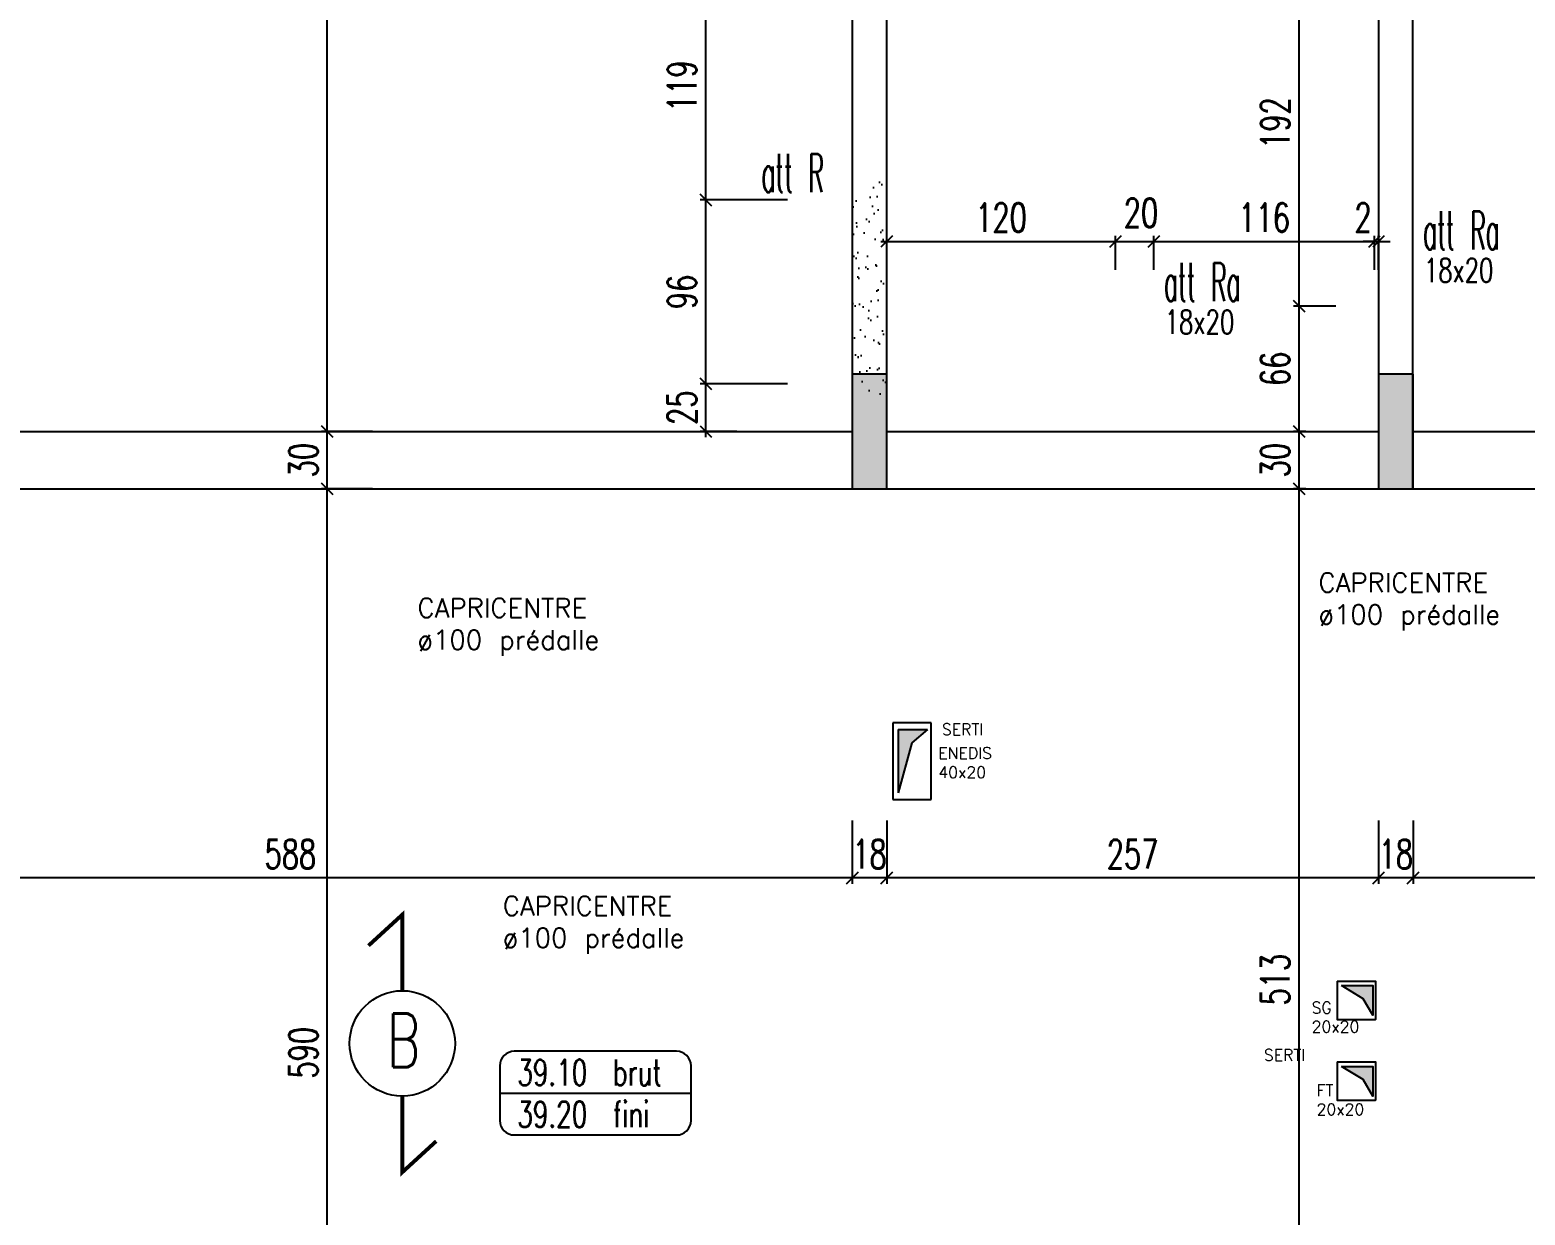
# Model space of a CAD drawing. Extents: x 307 to 786, y -197 to -94.
# Drawn here: x 325.88 to 333.7, y -169.94 to -163.74 of the extents above; entities that cross this region are included whole.
import ezdxf
from ezdxf.enums import TextEntityAlignment as Align

# ---------------------------------------------------------------- set-up
doc = ezdxf.new("R2010")
doc.units = 0
doc.header["$LTSCALE"] = 0.5
doc.header["$MEASUREMENT"] = 0
doc.linetypes.add('CACHE', pattern=[0.375, 0.25, -0.125])
doc.linetypes.add('CONTINU', pattern=[0])
doc.layers.get('DEFPOINTS').update_dxf_attribs({"linetype": 'CONTINUOUS'})
for name, color, linetype in [('_ SERTI RESERVATION', 6, 'CACHE'), ('_ SERTI RESERVATION ENEDIS', 6, 'CONTINU'), ('_ SERTI RESERVATION ORANGE', 6, 'CONTINU'), ('_ SERTI RESERVATION SG', 6, 'CONTINU'), ('COTATION', 7, 'CONTINUOUS'), ('HABILLAGE', 7, 'CONTINUOUS'), ('MURS', 3, 'CONTINUOUS'), ('PLANCHER', 7, 'CONTINUOUS'), ('POCHAGE', 254, 'CONTINUOUS'), ('POTEAUX', 1, 'CONTINUOUS'), ('POUTRES', 2, 'CONTINUOUS'), ('REPERE-RAID', 4, 'CONTINUOUS')]:
    doc.layers.add(name, color=color, linetype=linetype)
doc.styles.add('ROMANS8', font='romans.shx', dxfattribs={"width": 0.7})
doc.styles.get("Standard").update_dxf_attribs({"font": 'txt.shx'})
doc.dimstyles.new('COT50 cm', dxfattribs={"dimtxt": 0.15, "dimasz": 0.06, "dimexe": 0.03, "dimexo": 0.1, "dimgap": 0.05, "dimtad": 1, "dimdec": 0, "dimlfac": 100, "dimzin": 0, "dimdsep": 46, "dimtxsty": 'ROMANS8', "dimblk1": 'OBLIQUE', "dimblk2": 'OBLIQUE', "dimsah": 1, "dimcen": 0.03, "dimdle": 0.03, "dimclrt": 1, "dimadec": 0, "dimazin": 0, "dimtfac": 1, "dimtdec": 0, "dimtmove": 0, "dimatfit": 3, "dimfxl": 1, "dimfxlon": 1, "dimtolj": 1, "dimtzin": 0, "dimlwd": -1, "dimlwe": -1, "dimarcsym": 0})
pattern_1 = [(37.5, (-167.69736, -4e-07), (-0.004409535, 0.134877664), [0, -0.1064, 0, -0.119, 0, -0.11375]), (7.5, (-167.69736, -4e-07), (0.12388437, 0.197550225), [0, -0.0574, 0, -0.0959, 0, -0.03675]), (327.5, (-167.78346, -4e-07), (0.21798993, 0.000396134), [0, -0.035, 0, -0.126, 0, -0.1645]), (317.5, (-167.78346, -4e-07), (0.21042886, 0.06143729), [0, -0.0175, 0, -0.0826, 0, -0.0945])]

# ---------------------------------------------------------------- blocks, each defined once
blk = doc.blocks.new('139')
at = {"layer": 'HABILLAGE', "color": 7}
blk.add_line((-0.665, 0), (0.665, 0), dxfattribs=at)
at = {"layer": 'HABILLAGE'}
blk.add_lwpolyline([(-0.565, -0.291), (0.565, -0.291, 0.414214), (0.665, -0.191), (0.665, 0.191, 0.414214), (0.565, 0.291), (-0.565, 0.291, 0.414214), (-0.665, 0.191), (-0.665, -0.191, 0.414214)], format="xyb", close=True, dxfattribs=at)
at = {"layer": 'HABILLAGE', "color": 1, "width": 0.7}
for s, p in [('brut', (0.121, 0.054)), ('fini', (0.121, -0.237))]:
    blk.add_text(s, height=0.18, dxfattribs=at).set_placement(p)
for tag, p in [('NIVBRUT', (-0.543, 0.054)), ('NIVFINI', (-0.543, -0.237))]:
    blk.add_attdef(tag, p, '', height=0.18, dxfattribs=at)
blk = doc.blocks.new('_Oblique')
at = {"layer": 'COTATION', "color": 0, "lineweight": -2}
blk.add_line((-0.5, -0.5), (0.5, 0.5), dxfattribs=at)
blk = doc.blocks.new('*D951')
at = {"layer": 'COTATION', "color": 0, "transparency": 16777216}
for p, q in [((327.669, -166.1413), (327.402, -166.1413)), ((327.432, -172.0714), (327.432, -166.1113)), ((327.6382, -172.0414), (327.402, -172.0414))]:
    blk.add_line(p, q, dxfattribs=at)
at = {"layer": 'DEFPOINTS', "color": 0, "transparency": 16777216}
for p in [(327.432, -166.1413), (327.769, -166.1413), (327.7382, -172.0414)]:
    blk.add_point(p, dxfattribs=at)
at = {"layer": 'COTATION', "color": 0, "transparency": 16777216, "xscale": 0.06, "yscale": 0.06, "zscale": 0.06}
for p, rotation in [((327.432, -166.1413), 90), ((327.432, -172.0414), 270)]:
    blk.add_blockref('_Oblique', p, dxfattribs=dict(at, rotation=rotation))
at = {"layer": 'COTATION', "color": 1, "transparency": 16777216, "insert": (327.307, -169.0913), "char_height": 0.15, "attachment_point": 5, "rotation": 90, "style": 'ROMANS8'}
blk.add_mtext('\\A1;590', dxfattribs=at)
blk = doc.blocks.new('*D952')
at = {"layer": 'COTATION', "color": 0, "transparency": 16777216}
for p, q in [((327.669, -165.8413), (327.402, -165.8413)), ((327.432, -166.1713), (327.432, -165.8113)), ((327.669, -166.1413), (327.402, -166.1413))]:
    blk.add_line(p, q, dxfattribs=at)
at = {"layer": 'DEFPOINTS', "color": 0, "transparency": 16777216}
for p in [(327.432, -165.8413), (327.769, -165.8413), (327.769, -166.1413)]:
    blk.add_point(p, dxfattribs=at)
at = {"layer": 'COTATION', "color": 0, "transparency": 16777216, "xscale": 0.06, "yscale": 0.06, "zscale": 0.06}
for p, rotation in [((327.432, -165.8413), 90), ((327.432, -166.1413), 270)]:
    blk.add_blockref('_Oblique', p, dxfattribs=dict(at, rotation=rotation))
at = {"layer": 'COTATION', "color": 1, "transparency": 16777216, "insert": (327.307, -165.9913), "char_height": 0.15, "attachment_point": 5, "rotation": 90, "style": 'ROMANS8'}
blk.add_mtext('\\A1;30', dxfattribs=at)
blk = doc.blocks.new('*D953')
at = {"layer": 'COTATION', "color": 0, "transparency": 16777216}
for p, q in [((327.8938, -160.6413), (327.402, -160.6413)), ((327.432, -165.8713), (327.432, -160.6113)), ((327.669, -165.8413), (327.402, -165.8413))]:
    blk.add_line(p, q, dxfattribs=at)
at = {"layer": 'DEFPOINTS', "color": 0, "transparency": 16777216}
for p in [(327.432, -160.6413), (327.9938, -160.6413), (327.769, -165.8413)]:
    blk.add_point(p, dxfattribs=at)
at = {"layer": 'COTATION', "color": 0, "transparency": 16777216, "xscale": 0.06, "yscale": 0.06, "zscale": 0.06}
for p, rotation in [((327.432, -160.6413), 90), ((327.432, -165.8413), 270)]:
    blk.add_blockref('_Oblique', p, dxfattribs=dict(at, rotation=rotation))
at = {"layer": 'COTATION', "color": 1, "transparency": 16777216, "insert": (327.307, -163.2413), "char_height": 0.15, "attachment_point": 5, "rotation": 90, "style": 'ROMANS8'}
blk.add_mtext('\\A1;520', dxfattribs=at)
blk = doc.blocks.new('*D962')
at = {"layer": 'COTATION', "color": 0, "transparency": 16777216}
for p, q in [((329.8402, -165.5926), (329.3832, -165.5926)), ((329.4132, -165.8713), (329.4132, -165.5626)), ((329.5753, -165.8413), (329.3832, -165.8413))]:
    blk.add_line(p, q, dxfattribs=at)
at = {"layer": 'DEFPOINTS', "color": 0, "transparency": 16777216}
for p in [(329.4132, -165.5926), (329.9402, -165.5926), (329.6753, -165.8413)]:
    blk.add_point(p, dxfattribs=at)
at = {"layer": 'COTATION', "color": 0, "transparency": 16777216, "xscale": 0.06, "yscale": 0.06, "zscale": 0.06}
for p, rotation in [((329.4132, -165.5926), 90), ((329.4132, -165.8413), 270)]:
    blk.add_blockref('_Oblique', p, dxfattribs=dict(at, rotation=rotation))
at = {"layer": 'COTATION', "color": 1, "transparency": 16777216, "insert": (329.2882, -165.717), "char_height": 0.15, "attachment_point": 5, "rotation": 90, "style": 'ROMANS8'}
blk.add_mtext('\\A1;25', dxfattribs=at)
blk = doc.blocks.new('*D963')
at = {"layer": 'COTATION', "color": 0, "transparency": 16777216}
for p, q in [((329.8402, -164.6305), (329.3832, -164.6305)), ((329.4132, -165.6226), (329.4132, -164.6005)), ((329.8402, -165.5926), (329.3832, -165.5926))]:
    blk.add_line(p, q, dxfattribs=at)
at = {"layer": 'DEFPOINTS', "color": 0, "transparency": 16777216}
for p in [(329.4132, -164.6305), (329.9402, -164.6305), (329.9402, -165.5926)]:
    blk.add_point(p, dxfattribs=at)
at = {"layer": 'COTATION', "color": 0, "transparency": 16777216, "xscale": 0.06, "yscale": 0.06, "zscale": 0.06}
for p, rotation in [((329.4132, -164.6305), 90), ((329.4132, -165.5926), 270)]:
    blk.add_blockref('_Oblique', p, dxfattribs=dict(at, rotation=rotation))
at = {"layer": 'COTATION', "color": 1, "transparency": 16777216, "insert": (329.2882, -165.1116), "char_height": 0.15, "attachment_point": 5, "rotation": 90, "style": 'ROMANS8'}
blk.add_mtext('\\A1;96', dxfattribs=at)
blk = doc.blocks.new('*D964')
at = {"layer": 'COTATION', "color": 0, "transparency": 16777216}
for p, q in [((329.4132, -164.6605), (329.4132, -163.4105)), ((329.8493, -163.4405), (329.3832, -163.4405)), ((329.8402, -164.6305), (329.3832, -164.6305))]:
    blk.add_line(p, q, dxfattribs=at)
at = {"layer": 'DEFPOINTS', "color": 0, "transparency": 16777216}
for p in [(329.4132, -163.4405), (329.9493, -163.4405), (329.9402, -164.6305)]:
    blk.add_point(p, dxfattribs=at)
at = {"layer": 'COTATION', "color": 0, "transparency": 16777216, "xscale": 0.06, "yscale": 0.06, "zscale": 0.06}
for p, rotation in [((329.4132, -163.4405), 90), ((329.4132, -164.6305), 270)]:
    blk.add_blockref('_Oblique', p, dxfattribs=dict(at, rotation=rotation))
at = {"layer": 'COTATION', "color": 1, "transparency": 16777216, "insert": (329.2882, -164.0355), "char_height": 0.15, "attachment_point": 5, "rotation": 90, "style": 'ROMANS8'}
blk.add_mtext('\\A1;119', dxfattribs=at)
blk = doc.blocks.new('*D970')
at = {"layer": 'COTATION', "color": 0, "transparency": 16777216}
for p, q in [((332.5529, -165.8413), (332.4872, -165.8413)), ((332.5172, -166.1713), (332.5172, -165.8113)), ((332.5529, -166.1413), (332.4872, -166.1413))]:
    blk.add_line(p, q, dxfattribs=at)
at = {"layer": 'DEFPOINTS', "color": 0, "transparency": 16777216}
for p in [(332.5172, -165.8413), (332.6529, -165.8413), (332.6529, -166.1413)]:
    blk.add_point(p, dxfattribs=at)
at = {"layer": 'COTATION', "color": 0, "transparency": 16777216, "xscale": 0.06, "yscale": 0.06, "zscale": 0.06}
for p, rotation in [((332.5172, -165.8413), 90), ((332.5172, -166.1413), 270)]:
    blk.add_blockref('_Oblique', p, dxfattribs=dict(at, rotation=rotation))
at = {"layer": 'COTATION', "color": 1, "transparency": 16777216, "insert": (332.3922, -165.9913), "char_height": 0.15, "attachment_point": 5, "rotation": 90, "style": 'ROMANS8'}
blk.add_mtext('\\A1;30', dxfattribs=at)
blk = doc.blocks.new('*D971')
at = {"layer": 'COTATION', "color": 0, "transparency": 16777216}
for p, q in [((332.709, -165.1863), (332.4872, -165.1863)), ((332.5172, -165.8713), (332.5172, -165.1563)), ((332.5529, -165.8413), (332.4872, -165.8413))]:
    blk.add_line(p, q, dxfattribs=at)
at = {"layer": 'DEFPOINTS', "color": 0, "transparency": 16777216}
for p in [(332.5172, -165.1863), (332.809, -165.1863), (332.6529, -165.8413)]:
    blk.add_point(p, dxfattribs=at)
at = {"layer": 'COTATION', "color": 0, "transparency": 16777216, "xscale": 0.06, "yscale": 0.06, "zscale": 0.06}
for p, rotation in [((332.5172, -165.1863), 90), ((332.5172, -165.8413), 270)]:
    blk.add_blockref('_Oblique', p, dxfattribs=dict(at, rotation=rotation))
at = {"layer": 'COTATION', "color": 1, "transparency": 16777216, "insert": (332.3922, -165.5138), "char_height": 0.15, "attachment_point": 5, "rotation": 90, "style": 'ROMANS8'}
blk.add_mtext('\\A1;66', dxfattribs=at)
blk = doc.blocks.new('*D972')
at = {"layer": 'COTATION', "color": 0, "transparency": 16777216}
for p, q in [((332.5172, -165.2163), (332.5172, -163.2405)), ((332.1709, -163.2705), (332.5472, -163.2705)), ((332.709, -165.1863), (332.4872, -165.1863))]:
    blk.add_line(p, q, dxfattribs=at)
at = {"layer": 'DEFPOINTS', "color": 0, "transparency": 16777216}
for p in [(332.0709, -163.2705), (332.5172, -163.2705), (332.809, -165.1863)]:
    blk.add_point(p, dxfattribs=at)
at = {"layer": 'COTATION', "color": 0, "transparency": 16777216, "xscale": 0.06, "yscale": 0.06, "zscale": 0.06}
for p, rotation in [((332.5172, -163.2705), 90), ((332.5172, -165.1863), 270)]:
    blk.add_blockref('_Oblique', p, dxfattribs=dict(at, rotation=rotation))
at = {"layer": 'COTATION', "color": 1, "transparency": 16777216, "insert": (332.3922, -164.2284), "char_height": 0.15, "attachment_point": 5, "rotation": 90, "style": 'ROMANS8'}
blk.add_mtext('\\A1;192', dxfattribs=at)
blk = doc.blocks.new('*D979')
at = {"layer": 'COTATION', "color": 0, "transparency": 16777216}
for p, q in [((331.8674, -166.1413), (332.5472, -166.1413)), ((332.5172, -171.3063), (332.5172, -166.1113)), ((332.2488, -171.2763), (332.5472, -171.2763))]:
    blk.add_line(p, q, dxfattribs=at)
at = {"layer": 'DEFPOINTS', "color": 0, "transparency": 16777216}
for p in [(331.7674, -166.1413), (332.5172, -166.1413), (332.1488, -171.2763)]:
    blk.add_point(p, dxfattribs=at)
at = {"layer": 'COTATION', "color": 0, "transparency": 16777216, "xscale": 0.06, "yscale": 0.06, "zscale": 0.06}
for p, rotation in [((332.5172, -166.1413), 90), ((332.5172, -171.2763), 270)]:
    blk.add_blockref('_Oblique', p, dxfattribs=dict(at, rotation=rotation))
at = {"layer": 'COTATION', "color": 1, "transparency": 16777216, "insert": (332.3922, -168.7088), "char_height": 0.15, "attachment_point": 5, "rotation": 90, "style": 'ROMANS8'}
blk.add_mtext('\\A1;513', dxfattribs=at)
blk = doc.blocks.new('*D1375')
at = {"layer": 'COTATION', "color": 0, "transparency": 16777216}
for p, q in [((333.1129, -167.8771), (333.1129, -168.2071)), ((339.0159, -167.8771), (339.0159, -168.2071)), ((339.0459, -168.1771), (333.0829, -168.1771))]:
    blk.add_line(p, q, dxfattribs=at)
at = {"layer": 'DEFPOINTS', "color": 0, "transparency": 16777216}
for p in [(333.1129, -166.1413), (339.0159, -167.5135), (333.1129, -168.1771)]:
    blk.add_point(p, dxfattribs=at)
at = {"layer": 'COTATION', "color": 0, "transparency": 16777216, "xscale": 0.06, "yscale": 0.06, "zscale": 0.06, "rotation": 180}
blk.add_blockref('_Oblique', (333.1129, -168.1771), dxfattribs=at)
at = {"layer": 'COTATION', "color": 0, "transparency": 16777216, "xscale": 0.06, "yscale": 0.06, "zscale": 0.06}
blk.add_blockref('_Oblique', (339.0159, -168.1771), dxfattribs=at)
at = {"layer": 'COTATION', "color": 1, "transparency": 16777216, "insert": (336.0644, -168.0521), "char_height": 0.15, "attachment_point": 5, "style": 'ROMANS8'}
blk.add_mtext('\\A1;590', dxfattribs=at)
blk = doc.blocks.new('*D1376')
at = {"layer": 'COTATION', "color": 0, "transparency": 16777216}
for p, q in [((332.9326, -167.8771), (332.9326, -168.2071)), ((333.1129, -167.8771), (333.1129, -168.2071)), ((333.1429, -168.1771), (332.9026, -168.1771))]:
    blk.add_line(p, q, dxfattribs=at)
at = {"layer": 'DEFPOINTS', "color": 0, "transparency": 16777216}
for p in [(332.9326, -166.1413), (333.1129, -166.1413), (332.9326, -168.1771)]:
    blk.add_point(p, dxfattribs=at)
at = {"layer": 'COTATION', "color": 0, "transparency": 16777216, "xscale": 0.06, "yscale": 0.06, "zscale": 0.06, "rotation": 180}
blk.add_blockref('_Oblique', (332.9326, -168.1771), dxfattribs=at)
at = {"layer": 'COTATION', "color": 0, "transparency": 16777216, "xscale": 0.06, "yscale": 0.06, "zscale": 0.06}
blk.add_blockref('_Oblique', (333.1129, -168.1771), dxfattribs=at)
at = {"layer": 'COTATION', "color": 1, "transparency": 16777216, "insert": (333.0228, -168.0521), "char_height": 0.15, "attachment_point": 5, "style": 'ROMANS8'}
blk.add_mtext('\\A1;18', dxfattribs=at)
blk = doc.blocks.new('*D1377')
at = {"layer": 'COTATION', "color": 0, "transparency": 16777216}
for p, q in [((330.3593, -167.8771), (330.3593, -168.2071)), ((332.9326, -167.8771), (332.9326, -168.2071)), ((332.9626, -168.1771), (330.3293, -168.1771))]:
    blk.add_line(p, q, dxfattribs=at)
at = {"layer": 'DEFPOINTS', "color": 0, "transparency": 16777216}
for p in [(330.3593, -166.1413), (332.9326, -166.1413), (330.3593, -168.1771)]:
    blk.add_point(p, dxfattribs=at)
at = {"layer": 'COTATION', "color": 0, "transparency": 16777216, "xscale": 0.06, "yscale": 0.06, "zscale": 0.06, "rotation": 180}
blk.add_blockref('_Oblique', (330.3593, -168.1771), dxfattribs=at)
at = {"layer": 'COTATION', "color": 0, "transparency": 16777216, "xscale": 0.06, "yscale": 0.06, "zscale": 0.06}
blk.add_blockref('_Oblique', (332.9326, -168.1771), dxfattribs=at)
at = {"layer": 'COTATION', "color": 1, "transparency": 16777216, "insert": (331.646, -168.0521), "char_height": 0.15, "attachment_point": 5, "style": 'ROMANS8'}
blk.add_mtext('\\A1;257', dxfattribs=at)
blk = doc.blocks.new('*D1378')
at = {"layer": 'COTATION', "color": 0, "transparency": 16777216}
for p, q in [((330.1793, -167.8771), (330.1793, -168.2071)), ((330.3593, -167.8771), (330.3593, -168.2071)), ((330.3893, -168.1771), (330.1493, -168.1771))]:
    blk.add_line(p, q, dxfattribs=at)
at = {"layer": 'DEFPOINTS', "color": 0, "transparency": 16777216}
for p in [(330.1793, -166.1413), (330.3593, -166.1413), (330.1793, -168.1771)]:
    blk.add_point(p, dxfattribs=at)
at = {"layer": 'COTATION', "color": 0, "transparency": 16777216, "xscale": 0.06, "yscale": 0.06, "zscale": 0.06, "rotation": 180}
blk.add_blockref('_Oblique', (330.1793, -168.1771), dxfattribs=at)
at = {"layer": 'COTATION', "color": 0, "transparency": 16777216, "xscale": 0.06, "yscale": 0.06, "zscale": 0.06}
blk.add_blockref('_Oblique', (330.3593, -168.1771), dxfattribs=at)
at = {"layer": 'COTATION', "color": 1, "transparency": 16777216, "insert": (330.2693, -168.0521), "char_height": 0.15, "attachment_point": 5, "style": 'ROMANS8'}
blk.add_mtext('\\A1;18', dxfattribs=at)
blk = doc.blocks.new('*D1379')
at = {"layer": 'COTATION', "color": 0, "transparency": 16777216}
for p, q in [((324.299, -167.8771), (324.299, -168.2071)), ((330.1793, -167.8771), (330.1793, -168.2071)), ((330.2093, -168.1771), (324.269, -168.1771))]:
    blk.add_line(p, q, dxfattribs=at)
at = {"layer": 'DEFPOINTS', "color": 0, "transparency": 16777216}
for p in [(330.1793, -166.1413), (324.299, -166.3597), (324.299, -168.1771)]:
    blk.add_point(p, dxfattribs=at)
at = {"layer": 'COTATION', "color": 0, "transparency": 16777216, "xscale": 0.06, "yscale": 0.06, "zscale": 0.06, "rotation": 180}
blk.add_blockref('_Oblique', (324.299, -168.1771), dxfattribs=at)
at = {"layer": 'COTATION', "color": 0, "transparency": 16777216, "xscale": 0.06, "yscale": 0.06, "zscale": 0.06}
blk.add_blockref('_Oblique', (330.1793, -168.1771), dxfattribs=at)
at = {"layer": 'COTATION', "color": 1, "transparency": 16777216, "insert": (327.2392, -168.0521), "char_height": 0.15, "attachment_point": 5, "style": 'ROMANS8'}
blk.add_mtext('\\A1;588', dxfattribs=at)
blk = doc.blocks.new('*D1384')
at = {"layer": 'COTATION', "color": 0, "transparency": 16777216}
for p, q in [((330.3593, -165.111), (330.3593, -164.8174)), ((331.5559, -164.9963), (331.5559, -164.8174)), ((330.3293, -164.8474), (331.5859, -164.8474))]:
    blk.add_line(p, q, dxfattribs=at)
at = {"layer": 'DEFPOINTS', "color": 0, "transparency": 16777216}
for p in [(331.5559, -164.8474), (331.5559, -165.0963), (330.3593, -165.211)]:
    blk.add_point(p, dxfattribs=at)
at = {"layer": 'COTATION', "color": 0, "transparency": 16777216, "xscale": 0.06, "yscale": 0.06, "zscale": 0.06, "rotation": 180}
blk.add_blockref('_Oblique', (330.3593, -164.8474), dxfattribs=at)
at = {"layer": 'COTATION', "color": 0, "transparency": 16777216, "xscale": 0.06, "yscale": 0.06, "zscale": 0.06}
blk.add_blockref('_Oblique', (331.5559, -164.8474), dxfattribs=at)
at = {"layer": 'COTATION', "color": 1, "transparency": 16777216, "insert": (330.9576, -164.7224), "char_height": 0.15, "attachment_point": 5, "style": 'ROMANS8'}
blk.add_mtext('\\A1;120', dxfattribs=at)
blk = doc.blocks.new('*D1385')
at = {"layer": 'COTATION', "color": 0, "transparency": 16777216}
for p, q in [((331.5559, -164.9963), (331.5559, -164.8174)), ((331.7566, -164.9963), (331.7566, -164.8174)), ((331.5259, -164.8474), (331.7866, -164.8474))]:
    blk.add_line(p, q, dxfattribs=at)
at = {"layer": 'DEFPOINTS', "color": 0, "transparency": 16777216}
for p in [(331.7566, -164.8474), (331.5559, -165.0963), (331.7566, -165.0963)]:
    blk.add_point(p, dxfattribs=at)
at = {"layer": 'COTATION', "color": 0, "transparency": 16777216, "xscale": 0.06, "yscale": 0.06, "zscale": 0.06, "rotation": 180}
blk.add_blockref('_Oblique', (331.5559, -164.8474), dxfattribs=at)
at = {"layer": 'COTATION', "color": 0, "transparency": 16777216, "xscale": 0.06, "yscale": 0.06, "zscale": 0.06}
blk.add_blockref('_Oblique', (331.7566, -164.8474), dxfattribs=at)
at = {"layer": 'COTATION', "color": 1, "transparency": 16777216, "insert": (331.6898, -164.698), "char_height": 0.15, "attachment_point": 5, "style": 'ROMANS8'}
blk.add_mtext('\\A1;20', dxfattribs=at)
blk = doc.blocks.new('*D1386')
at = {"layer": 'COTATION', "color": 0, "transparency": 16777216}
for p, q in [((331.7566, -164.9963), (331.7566, -164.8174)), ((332.9116, -164.9963), (332.9116, -164.8174)), ((331.7266, -164.8474), (332.9416, -164.8474))]:
    blk.add_line(p, q, dxfattribs=at)
at = {"layer": 'DEFPOINTS', "color": 0, "transparency": 16777216}
for p in [(332.9116, -164.8474), (331.7566, -165.0963), (332.9116, -165.0963)]:
    blk.add_point(p, dxfattribs=at)
at = {"layer": 'COTATION', "color": 0, "transparency": 16777216, "xscale": 0.06, "yscale": 0.06, "zscale": 0.06, "rotation": 180}
blk.add_blockref('_Oblique', (331.7566, -164.8474), dxfattribs=at)
at = {"layer": 'COTATION', "color": 0, "transparency": 16777216, "xscale": 0.06, "yscale": 0.06, "zscale": 0.06}
blk.add_blockref('_Oblique', (332.9116, -164.8474), dxfattribs=at)
at = {"layer": 'COTATION', "color": 1, "transparency": 16777216, "insert": (332.3341, -164.7224), "char_height": 0.15, "attachment_point": 5, "style": 'ROMANS8'}
blk.add_mtext('\\A1;116', dxfattribs=at)
blk = doc.blocks.new('*D1387')
at = {"layer": 'COTATION', "color": 0, "transparency": 16777216}
for p, q in [((332.9116, -164.9963), (332.9116, -164.8174)), ((332.9326, -164.9963), (332.9326, -164.8174)), ((332.9116, -164.8474), (332.8516, -164.8474)), ((332.9116, -164.8474), (332.9326, -164.8474)), ((332.9326, -164.8474), (332.9926, -164.8474))]:
    blk.add_line(p, q, dxfattribs=at)
at = {"layer": 'DEFPOINTS', "color": 0, "transparency": 16777216}
for p in [(332.9326, -164.8474), (332.9116, -165.0963), (332.9326, -165.0963)]:
    blk.add_point(p, dxfattribs=at)
at = {"layer": 'COTATION', "color": 0, "transparency": 16777216, "xscale": 0.06, "yscale": 0.06, "zscale": 0.06}
blk.add_blockref('_Oblique', (332.9116, -164.8474), dxfattribs=at)
at = {"layer": 'COTATION', "color": 0, "transparency": 16777216, "xscale": 0.06, "yscale": 0.06, "zscale": 0.06, "rotation": 180}
blk.add_blockref('_Oblique', (332.9326, -164.8474), dxfattribs=at)
at = {"layer": 'COTATION', "color": 1, "transparency": 16777216, "insert": (332.8516, -164.7224), "char_height": 0.15, "attachment_point": 5, "style": 'ROMANS8'}
blk.add_mtext('\\A1;2', dxfattribs=at)

msp = doc.modelspace()

# ---------------------------------------------------------------- hatches: boundary and pattern name
at = {"layer": '_ SERTI RESERVATION ENEDIS', "linetype": 'ByBlock'}
h = msp.add_hatch(color=256, dxfattribs=at)
h.dxf.hatch_style = 1
h.paths.add_polyline_path([(330.491, -167.4702), (330.5719, -167.3998), (330.4194, -167.3998), (330.4194, -167.7322)])
at = {"layer": '_ SERTI RESERVATION ORANGE', "linetype": 'ByBlock'}
h = msp.add_hatch(color=256, dxfattribs=at)
h.dxf.hatch_style = 1
h.paths.add_polyline_path([(332.9027, -169.1631), (332.7385, -169.1631), (332.852, -169.2317), (332.9027, -169.3183)])
at = {"layer": '_ SERTI RESERVATION SG', "linetype": 'ByBlock'}
h = msp.add_hatch(color=256, dxfattribs=at)
h.dxf.hatch_style = 1
h.paths.add_polyline_path([(332.9027, -168.7403), (332.7385, -168.7403), (332.852, -168.809), (332.9027, -168.8955)])
at = {"layer": 'POCHAGE'}
h = msp.add_hatch(dxfattribs=at)
h.set_pattern_fill('AR-SAND', color=0, scale=0.07)
h.set_pattern_definition(pattern_1)
h.paths.add_polyline_path([(330.359, -164.5305), (330.179, -164.5305), (330.179, -165.6826), (330.359, -165.6826)])
h = msp.add_hatch(dxfattribs=at)
h.set_pattern_fill('AR-SAND', color=0, scale=0.07)
h.set_pattern_definition(pattern_1)
h.paths.add_polyline_path([(330.359, -164.5305), (330.179, -164.5305), (330.179, -165.6826), (330.359, -165.6826)])
h = msp.add_hatch(dxfattribs=at)
h.set_pattern_fill('AR-SAND', color=0, scale=0.07)
h.set_pattern_definition(pattern_1)
h.paths.add_polyline_path([(330.359, -164.5305), (330.179, -164.5305), (330.179, -165.6826), (330.359, -165.6826)])
h = msp.add_hatch(dxfattribs=at)
h.set_pattern_fill('AR-SAND', color=0, scale=0.07)
h.set_pattern_definition(pattern_1)
h.paths.add_polyline_path([(330.359, -164.5305), (330.179, -164.5305), (330.179, -165.6826), (330.359, -165.6826)])
h = msp.add_hatch(dxfattribs=at)
h.set_pattern_fill('AR-SAND', color=0, scale=0.07)
h.set_pattern_definition(pattern_1)
h.paths.add_polyline_path([(330.359, -164.5305), (330.179, -164.5305), (330.179, -165.6826), (330.359, -165.6826)])
h = msp.add_hatch(dxfattribs=at)
h.set_pattern_fill('AR-SAND', color=0, scale=0.07)
h.set_pattern_definition(pattern_1)
h.paths.add_polyline_path([(330.359, -164.5305), (330.179, -164.5305), (330.179, -165.6826), (330.359, -165.6826)])
h = msp.add_hatch(dxfattribs=at)
h.set_pattern_fill('AR-SAND', color=0, scale=0.07)
h.set_pattern_definition(pattern_1)
h.paths.add_polyline_path([(330.359, -164.5305), (330.179, -164.5305), (330.179, -165.6826), (330.359, -165.6826)])
h = msp.add_hatch(dxfattribs=at)
h.set_pattern_fill('AR-SAND', color=0, scale=0.07)
h.set_pattern_definition(pattern_1)
h.paths.add_polyline_path([(330.359, -164.5305), (330.179, -164.5305), (330.179, -165.6826), (330.359, -165.6826)])
h = msp.add_hatch(dxfattribs=at)
h.set_pattern_fill('AR-SAND', color=0, scale=0.07)
h.set_pattern_definition(pattern_1)
h.paths.add_polyline_path([(330.359, -164.5305), (330.179, -164.5305), (330.179, -165.6826), (330.359, -165.6826)])
h = msp.add_hatch(dxfattribs=at)
h.set_pattern_fill('AR-SAND', color=0, scale=0.07)
h.set_pattern_definition(pattern_1)
h.paths.add_polyline_path([(330.359, -164.5305), (330.179, -164.5305), (330.179, -165.6826), (330.359, -165.6826)])
h = msp.add_hatch(dxfattribs=at)
h.set_pattern_fill('AR-SAND', color=0, scale=0.07)
h.set_pattern_definition(pattern_1)
h.paths.add_polyline_path([(330.359, -164.5305), (330.179, -164.5305), (330.179, -165.6826), (330.359, -165.6826)])
h = msp.add_hatch(dxfattribs=at)
h.set_pattern_fill('AR-SAND', color=0, scale=0.07)
h.set_pattern_definition(pattern_1)
h.paths.add_polyline_path([(330.359, -164.5305), (330.179, -164.5305), (330.179, -165.6826), (330.359, -165.6826)])
h = msp.add_hatch(dxfattribs=at)
h.set_pattern_fill('AR-SAND', color=0, scale=0.07)
h.set_pattern_definition(pattern_1)
h.paths.add_polyline_path([(330.359, -164.5305), (330.179, -164.5305), (330.179, -165.6826), (330.359, -165.6826)])
h = msp.add_hatch(dxfattribs=at)
h.set_pattern_fill('AR-SAND', color=0, scale=0.07)
h.set_pattern_definition(pattern_1)
h.paths.add_polyline_path([(330.359, -164.5305), (330.179, -164.5305), (330.179, -165.6826), (330.359, -165.6826)])
h = msp.add_hatch(dxfattribs=at)
h.set_pattern_fill('AR-SAND', color=0, scale=0.07)
h.set_pattern_definition(pattern_1)
h.paths.add_polyline_path([(330.359, -164.5305), (330.179, -164.5305), (330.179, -165.6826), (330.359, -165.6826)])
h = msp.add_hatch(dxfattribs=at)
h.set_pattern_fill('AR-SAND', color=0, scale=0.07)
h.set_pattern_definition(pattern_1)
h.paths.add_polyline_path([(330.359, -164.5305), (330.179, -164.5305), (330.179, -165.6826), (330.359, -165.6826)])
h = msp.add_hatch(dxfattribs=at)
h.set_pattern_fill('AR-SAND', color=0, scale=0.07)
h.set_pattern_definition(pattern_1)
h.paths.add_polyline_path([(330.359, -164.5305), (330.179, -164.5305), (330.179, -165.6826), (330.359, -165.6826)])
h = msp.add_hatch(dxfattribs=at)
h.set_pattern_fill('AR-SAND', color=0, scale=0.07)
h.set_pattern_definition(pattern_1)
h.paths.add_polyline_path([(330.359, -164.5305), (330.179, -164.5305), (330.179, -165.6826), (330.359, -165.6826)])
h = msp.add_hatch(dxfattribs=at)
h.set_pattern_fill('AR-SAND', color=0, scale=0.07)
h.set_pattern_definition(pattern_1)
h.paths.add_polyline_path([(330.359, -164.5305), (330.179, -164.5305), (330.179, -165.6826), (330.359, -165.6826)])
h = msp.add_hatch(dxfattribs=at)
h.set_pattern_fill('AR-SAND', color=0, scale=0.07)
h.set_pattern_definition(pattern_1)
h.paths.add_polyline_path([(330.359, -164.5305), (330.179, -164.5305), (330.179, -165.6826), (330.359, -165.6826)])
h = msp.add_hatch(dxfattribs=at)
h.set_pattern_fill('AR-SAND', color=0, scale=0.07)
h.set_pattern_definition(pattern_1)
h.paths.add_polyline_path([(330.359, -164.5305), (330.179, -164.5305), (330.179, -165.6826), (330.359, -165.6826)])
h = msp.add_hatch(dxfattribs=at)
h.set_pattern_fill('AR-SAND', color=0, scale=0.07)
h.set_pattern_definition(pattern_1)
h.paths.add_polyline_path([(330.359, -164.5305), (330.179, -164.5305), (330.179, -165.6826), (330.359, -165.6826)])
h = msp.add_hatch(dxfattribs=at)
h.set_pattern_fill('AR-SAND', color=0, scale=0.07)
h.set_pattern_definition(pattern_1)
h.paths.add_polyline_path([(330.359, -164.5305), (330.179, -164.5305), (330.179, -165.6826), (330.359, -165.6826)])
h = msp.add_hatch(dxfattribs=at)
h.set_pattern_fill('AR-SAND', color=0, scale=0.07)
h.set_pattern_definition(pattern_1)
h.paths.add_polyline_path([(330.359, -164.5305), (330.179, -164.5305), (330.179, -165.6826), (330.359, -165.6826)])
h = msp.add_hatch(dxfattribs=at)
h.set_pattern_fill('AR-SAND', color=0, scale=0.07)
h.set_pattern_definition(pattern_1)
h.paths.add_polyline_path([(330.359, -164.5305), (330.179, -164.5305), (330.179, -165.6826), (330.359, -165.6826)])
h = msp.add_hatch(dxfattribs=at)
h.set_pattern_fill('AR-SAND', color=0, scale=0.07)
h.set_pattern_definition(pattern_1)
h.paths.add_polyline_path([(330.359, -164.5305), (330.179, -164.5305), (330.179, -165.6826), (330.359, -165.6826)])
h = msp.add_hatch(dxfattribs=at)
h.set_pattern_fill('AR-SAND', color=0, scale=0.07)
h.set_pattern_definition(pattern_1)
h.paths.add_polyline_path([(330.359, -164.5305), (330.179, -164.5305), (330.179, -165.6826), (330.359, -165.6826)])
h = msp.add_hatch(dxfattribs=at)
h.set_pattern_fill('AR-SAND', color=0, scale=0.07)
h.set_pattern_definition(pattern_1)
h.paths.add_polyline_path([(330.359, -164.5305), (330.179, -164.5305), (330.179, -165.6826), (330.359, -165.6826)])
h = msp.add_hatch(dxfattribs=at)
h.set_pattern_fill('AR-SAND', color=0, scale=0.07)
h.set_pattern_definition(pattern_1)
h.paths.add_polyline_path([(330.359, -164.5305), (330.179, -164.5305), (330.179, -165.6826), (330.359, -165.6826)])
at = {"layer": 'POTEAUX'}
h = msp.add_hatch(color=256, dxfattribs=at)
h.dxf.hatch_style = 1
h.paths.add_polyline_path([(330.3593, -165.5413), (330.1792, -165.5414), (330.1793, -166.1413), (330.3593, -166.1413)])
h = msp.add_hatch(color=256, dxfattribs=at)
h.dxf.hatch_style = 1
h.paths.add_polyline_path([(333.1129, -165.5413), (332.9326, -165.5414), (332.9327, -166.1413), (333.1129, -166.1413)])

# ---------------------------------------------------------------- linework, layer by layer
at = {"layer": '_ SERTI RESERVATION ENEDIS', "linetype": 'ByBlock'}
for p, q in [((330.3919, -167.3663), (330.3919, -167.7663)), ((330.5919, -167.3663), (330.3919, -167.3663)), ((330.4194, -167.3998), (330.4194, -167.7322)), ((330.4194, -167.3998), (330.5719, -167.3998)), ((330.5719, -167.3998), (330.491, -167.4702)), ((330.5919, -167.7663), (330.5919, -167.3663)), ((330.491, -167.4702), (330.4194, -167.7322)), ((330.3919, -167.7663), (330.5919, -167.7663))]:
    msp.add_line(p, q, dxfattribs=at)
at = {"layer": '_ SERTI RESERVATION ORANGE', "linetype": 'ByBlock'}
for points in [[(332.7169, -169.1397), (332.7169, -169.3397), (332.9169, -169.3397), (332.9169, -169.3397)], [(332.7169, -169.1397), (332.9169, -169.1397), (332.9169, -169.3397)], [(332.7385, -169.1631), (332.9027, -169.1631), (332.9027, -169.3183), (332.852, -169.2317), (332.7385, -169.1631)]]:
    msp.add_lwpolyline(points, dxfattribs=at)
at = {"layer": '_ SERTI RESERVATION SG', "linetype": 'ByBlock'}
for points in [[(332.7169, -168.7169), (332.7169, -168.9169), (332.9169, -168.9169), (332.9169, -168.9169)], [(332.7169, -168.7169), (332.9169, -168.7169), (332.9169, -168.9169)], [(332.7385, -168.7403), (332.9027, -168.7403), (332.9027, -168.8955), (332.852, -168.809), (332.7385, -168.7403)]]:
    msp.add_lwpolyline(points, dxfattribs=at)
at = {"layer": 'MURS'}
msp.add_lwpolyline([(324.299, -160.6413), (330.1793, -160.6413), (330.1793, -166.1413), (330.3593, -166.1413), (330.3593, -160.6413), (332.9326, -160.6413), (332.9326, -166.1413), (333.1126, -166.1413), (333.1126, -160.6413)], dxfattribs=at)
at = {"layer": 'PLANCHER', "color": 1, "const_width": 0.02}
for points in [[(327.8249, -168.767), (327.8249, -168.3689), (327.6478, -168.5312)], [(327.8249, -169.3183), (327.8249, -169.7164), (328.0021, -169.5541)]]:
    msp.add_lwpolyline(points, dxfattribs=at)
at = {"layer": 'PLANCHER', "color": 1}
msp.add_circle((327.8249, -169.0426), 0.2757, dxfattribs=at)
at = {"layer": 'POTEAUX'}
for points in [[(330.3593, -165.5413), (330.1792, -165.5414), (330.1793, -166.1413), (330.3593, -166.1413)], [(333.1129, -165.5413), (332.9326, -165.5414), (332.9327, -166.1413), (333.1129, -166.1413)]]:
    msp.add_lwpolyline(points, close=True, dxfattribs=at)
at = {"layer": 'POUTRES'}
for p, q in [((324.299, -165.8413), (330.1793, -165.8413)), ((330.3593, -165.8413), (332.9326, -165.8413)), ((333.1129, -165.8413), (338.9806, -165.8413)), ((324.299, -166.1413), (338.9806, -166.1413))]:
    msp.add_line(p, q, dxfattribs=at)

# ---------------------------------------------------------------- block references
at = {"layer": 'HABILLAGE', "color": 1, "xscale": 0.7521624, "yscale": 0.7521624, "zscale": 0.7521624}
msp.add_blockref('139', (328.8353, -169.3027), dxfattribs=at).add_auto_attribs({'NIVBRUT': '39.10', 'NIVFINI': '39.20'})

# ---------------------------------------------------------------- texts
at = {"layer": '_ SERTI RESERVATION', "linetype": 'ByBlock', "char_height": 0.1, "attachment_point": 1}
for insert in [(332.6181, -166.582), (327.9041, -166.7145), (328.3503, -168.2735)]:
    msp.add_mtext_dynamic_manual_height_columns('CAPRICENTRE\\Pø100 prédalle', width=1.472691, gutter_width=7.9227, heights=[0], dxfattribs=dict(at, insert=insert))
at = {"layer": '_ SERTI RESERVATION ENEDIS', "linetype": 'ByBlock', "insert": (330.6295, -167.4941), "char_height": 0.06, "attachment_point": 1}
msp.add_mtext_dynamic_manual_height_columns('ENEDIS\\P40x20', width=0.355054, gutter_width=1, heights=[0], dxfattribs=at)
at = {"layer": '_ SERTI RESERVATION ORANGE', "linetype": 'ByBlock', "insert": (332.6085, -169.2579), "char_height": 0.06, "attachment_point": 1}
msp.add_mtext_dynamic_manual_height_columns('FT\\P20x20', width=0.355054, gutter_width=1, heights=[0], dxfattribs=at)
at = {"layer": '_ SERTI RESERVATION SG', "linetype": 'ByBlock', "char_height": 0.06, "attachment_point": 1}
for s, insert in [('SERTI', (330.6482, -167.3696)), ('SG\\P20x20', (332.5825, -168.8252)), ('SERTI', (332.333, -169.0733))]:
    msp.add_mtext_dynamic_manual_height_columns(s, width=0.355054, gutter_width=1, heights=[0], dxfattribs=dict(at, insert=insert))
at = {"layer": 'PLANCHER', "color": 1, "width": 0.7}
msp.add_text('B', height=0.28, dxfattribs=at).set_placement((327.8313, -169.0261), align=Align.MIDDLE)
at = {"layer": 'REPERE-RAID', "color": 4, "width": 0.45}
for s, p in [('att R', (329.703, -164.5896)), ('att Ra', (333.1654, -164.8899)), ('att Ra', (331.8094, -165.1601))]:
    msp.add_text(s, height=0.2, dxfattribs=at).set_placement(p)
at = {"layer": 'REPERE-RAID', "color": 1, "style": 'ROMANS8', "width": 0.7}
for p in [(333.1698, -165.061), (331.8138, -165.3312)]:
    msp.add_text('18x20', height=0.125, dxfattribs=at).set_placement(p)

# ---------------------------------------------------------------- dimensions: what is measured, and where the dimension line sits
at = {"layer": 'COTATION'}
for base, p1, p2, picture, middle in [((327.432, -160.6413), (327.769, -165.8413), (327.9938, -160.6413), '*D953', (327.307, -163.2413)), ((332.5172, -163.2705), (332.809, -165.1863), (332.0709, -163.2705), '*D972', (332.3922, -164.2284)), ((329.4132, -163.4405), (329.9402, -164.6305), (329.9493, -163.4405), '*D964', (329.2882, -164.0355)), ((329.4132, -164.6305), (329.9402, -165.5926), (329.9402, -164.6305), '*D963', (329.2882, -165.1116)), ((332.51721, -165.18626), (332.65294, -165.8413), (332.80898, -165.18626), '*D971', (332.39221, -165.51378)), ((327.432, -165.8413), (327.769, -166.1413), (327.769, -165.8413), '*D952', (327.307, -165.9913)), ((327.432, -166.1413), (327.7382, -172.0414), (327.769, -166.1413), '*D951', (327.307, -169.0913)), ((332.51721, -166.1413), (332.1488, -171.27626), (331.76744, -166.1413), '*D979', (332.39221, -168.70878))]:
    dim = msp.add_linear_dim(base=base, p1=p1, p2=p2, angle=90, dimstyle='COT50 cm', override={"dimtmove": 1}, dxfattribs=at)
    dim.commit()
    dim.dimension.update_dxf_attribs({"geometry": picture, "text_midpoint": middle})
for base, p1, p2, override, picture, middle in [((331.5559, -164.8474), (330.3593, -165.211), (331.5559, -165.0963), {"dimfxl": 0.3}, '*D1384', (330.9576, -164.7224)), ((332.9116489476, -164.8473731642), (331.7566489476, -165.0962649835), (332.9116489476, -165.0962649835), {"dimtmove": 1, "dimfxl": 0.3}, '*D1386', (332.3341489476, -164.7223731642)), ((324.299, -168.1771), (330.1793, -166.1413), (324.299, -166.3597), {"dimtmove": 1, "dimfxl": 0.3}, '*D1379', (327.2392, -168.0521)), ((330.3593, -168.1771), (332.9326, -166.1413), (330.3593, -166.1413), {"dimtmove": 1, "dimfxl": 0.3}, '*D1377', (331.646, -168.0521)), ((333.1129, -168.1771), (339.0159, -167.5135), (333.1129, -166.1413), {"dimtmove": 1, "dimfxl": 0.3}, '*D1375', (336.0644, -168.0521))]:
    dim = msp.add_linear_dim(base=base, p1=p1, p2=p2, dimstyle='COT50 cm', override=override, dxfattribs=at)
    dim.commit()
    dim.dimension.update_dxf_attribs({"geometry": picture, "text_midpoint": middle})
for base, p1, p2, picture, middle in [((331.7566, -164.8474), (331.5559, -165.0963), (331.7566, -165.0963), '*D1385', (331.6898, -164.823)), ((332.9326, -164.8474), (332.9116, -165.0963), (332.9326, -165.0963), '*D1387', (332.8516, -164.8474)), ((330.1793, -168.1771), (330.3593, -166.1413), (330.1793, -166.1413), '*D1378', (330.2693, -168.1771)), ((332.9326, -168.1771), (333.1129, -166.1413), (332.9326, -166.1413), '*D1376', (333.0228, -168.1771))]:
    dim = msp.add_linear_dim(base=base, p1=p1, p2=p2, dimstyle='COT50 cm', override={"dimtmove": 1, "dimfxl": 0.3}, dxfattribs=at)
    dim.commit()
    dim.dimension.update_dxf_attribs({"geometry": picture, "text_midpoint": middle, "dimtype": 160})
dim = msp.add_linear_dim(base=(329.4132, -165.5926), p1=(329.6753, -165.8413), p2=(329.9402, -165.5926), angle=90, dimstyle='COT50 cm', dxfattribs=at)
dim.commit()
dim.dimension.update_dxf_attribs({"geometry": '*D962', "text_midpoint": (329.4132, -165.717), "dimtype": 160})
dim = msp.add_linear_dim(base=(332.5172, -165.8413), p1=(332.6529, -166.1413), p2=(332.6529, -165.8413), angle=90, dimstyle='COT50 cm', dxfattribs=at)
dim.commit()
dim.dimension.update_dxf_attribs({"geometry": '*D970', "text_midpoint": (332.3922, -165.9913)})

doc.saveas('drawing.dxf')
